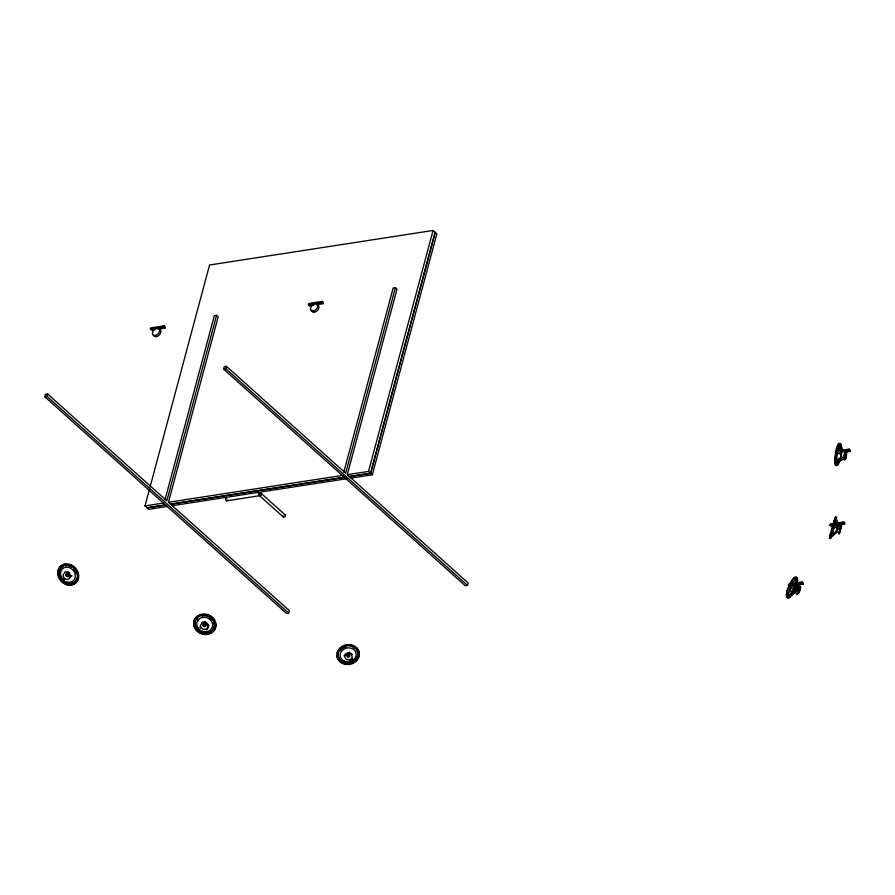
<?xml version="1.0" encoding="UTF-8"?>
<svg xmlns="http://www.w3.org/2000/svg" width="895" height="895" viewBox="0 0 895 895"><rect width="100%" height="100%" fill="white"/><g stroke="black" fill="none" stroke-linecap="round" stroke-linejoin="round"><path stroke-width="1.34" d="M797.21 585.979L797.165 586.796A2.003 0.571 -79.3 0 1 796.472 586.963A2.003 0.571 -79.3 0 1 796.561 584.86L796.919 584.413L797.21 585.979A3.636 0.94 -66.8 0 1 797.277 586.449M836.232 459.314L836.702 454.414A9.879 1.958 -81.2 0 1 838.951 446.001L840.136 444.737L842.81 450.61L842.284 451.181A4.497 0.895 -81.2 0 0 841.255 455.007L841.043 457.233A5.079 3.009 -55.6 0 1 836.232 459.314A9.879 1.958 -81.2 0 0 837.194 464.281L838.38 463.028A5.079 0.906 -55 0 1 841.043 459.694M829.799 536.62L830.224 535.96M836.355 531.429C836.165 533.554 829.508 539.45 831.198 535.21M835.158 518.473L834.733 519.134M836.243 518.787L835.818 519.447M836.277 518.362L838.246 524.526L836.78 530.131M841.132 526.003L840.763 526.853M796.449 584.088L796.818 583.551L796.449 584.088A9.879 2.551 -66.8 0 1 795.633 586.471M58.634 570.328C60.569 569.858 57.616 570.585 58.6 571.099M840.987 445.52L841.166 445.52M357.933 656.438L358.694 656.125L358.503 656.785M830.023 535.579L829.374 538.365L830.705 534.528M835.572 521.293L835.785 520.107L835.404 520.991M832.988 531.082L836.657 517.053L835.583 519.917M839.029 532.995L838.794 534.024L839.118 533.151M841.043 526.428L841.278 525.387L840.953 526.271M833.659 522.467L835.583 516.751L831.902 530.769M836.579 449.256L836.601 448.585L836.556 449.346A9.879 1.958 -81.2 0 1 838.492 444.882M829.676 536.709L830.403 533.991M835.281 518.406L834.218 522.535M831.544 534.416L831.869 533.118M836.355 518.72L835.303 522.848M840.886 527.077L841.155 526.059M830.124 534.897L831.578 529.639M839.096 532.637L839.622 530.657M839.409 531.518L838.984 533.498M840.662 527.905L840.976 526.775M216.568 315.342L218.179 316.785L168.473 502.285L289.309 610.603L288.66 613.008L286.422 613.355L44.75 396.72L45.399 394.303L47.636 393.968L166.862 500.842L216.568 315.342L214.33 315.678L164.982 499.835M288.66 613.008L46.987 396.373L47.636 393.968M66.924 576.559L67.27 575.407L68.512 575.899M68.221 571.748L67.248 575.362L65.995 574.825M155.607 329.573L151.579 330.199L150.371 329.114L150.696 327.906L164.109 325.836L165.318 326.921L164.993 328.129L158.292 329.159L157.084 328.073M164.993 328.129L163.785 327.044L164.109 325.836M165.597 504.847L147.015 507.711L145.001 505.91L149.331 489.755M150.047 487.07L209.553 264.998L433.079 230.462L435.093 232.275L370.541 473.186L349.307 476.464M395.389 287.709L397 289.163L347.294 474.663L468.13 582.981L467.481 585.386L465.243 585.733L223.571 369.098L224.22 366.681L226.457 366.335L345.683 473.22L395.389 287.709L393.151 288.056L343.803 472.213M467.481 585.386L225.808 368.751L226.457 366.335M204.082 626.511L205.38 621.689C204.06 622.517 206.107 623.088 205.38 621.689M313.664 305.161L309.636 305.777L308.428 304.703L308.753 303.494L322.166 301.425L323.375 302.499L323.05 303.707L316.349 304.747A4.43 2.853 -48.1 0 1 318.911 307.645A4.43 2.853 -48.1 0 1 314.95 312.131A4.43 2.853 -48.1 0 1 311.695 310.017M309.636 305.777L309.961 304.58M323.05 303.707L321.842 302.622L322.166 301.425M370.541 473.186L368.527 471.385L433.079 230.462M372.309 474.775L370.698 473.332L435.25 232.42L436.861 233.863L372.309 474.775L351.075 478.053M349.285 652.119L347.998 656.941M793.652 585.666L789.636 586.292L788.428 585.207L788.752 583.999L802.155 581.929L803.363 583.014L803.05 584.222L796.337 585.252M789.636 586.292L789.961 585.084M788.428 585.207L795.129 584.166L793.115 591.718A4.43 2.853 -48.1 0 0 797.456 587.903A4.43 2.853 -48.1 0 0 796.002 584.155M835.628 451.237L835.303 452.434L836.512 453.519M803.05 584.222L801.842 583.137L802.155 581.929M839.991 458.945L840.662 456.428M849.042 449.156L850.25 450.241L849.926 451.449L848.717 450.364L849.042 449.156L840.998 450.409M833.838 525.88L831.153 526.294L829.945 525.208L830.269 524L834.285 523.385M843.683 521.93L844.891 523.016L844.567 524.213L843.358 523.139L843.683 521.93L836.97 522.971M832.305 531.462L832.82 529.56M840.405 528.856L840.741 527.703M831.444 529.941L832.238 527.121M832.719 527.994L833.513 525.175M833.793 528.296L834.587 525.488M840.45 528.755L839.812 530.992M839.946 529.549L840.26 528.419A4.43 2.853 -48.1 0 1 839.969 529.482M840.673 528.676L839.353 533.711L841.58 525.947L840.953 527.759M833.055 524.347L834.498 519.603M831.131 533.342L831.981 530.377M833.144 530.164L831.533 535.814M832.216 533.644L833.055 530.679M839.499 532.01L839.834 530.858M830.448 535.512L831.298 532.626M836.21 532.022L836.579 530.735M839.23 532.883L839.555 531.787M831.779 534.841L830.459 538.678L831.097 535.892A5.079 1.924 -46.2 0 1 831.466 535.445M837.821 525.667L838.246 524.526M839.007 533.532L839.309 532.559M831.31 536.273L830.84 537.358M345.336 663.676L345.75 664.213L346.108 663.598M194.931 621.812L194.159 621.79L194.629 621.219M793.596 591.17L794.693 588.854A5.079 1.633 -70.8 0 1 796.606 589.234M791.202 584.312L792.377 582.242M790.878 595.399A5.079 0.761 -32.7 0 0 793.809 593.228A4.497 1.152 -66.8 0 0 795.599 591.617L796.136 590.666M70.671 566.054L70.381 565.304M345.235 654.133L347.204 652.981A4.497 3.86 -11 0 1 351.556 653.652L352.294 654.402M206.454 629.677L207.349 629.073A4.497 3.96 19.2 0 0 208.032 628.279M60.066 568.884A9.879 8.335 47.9 0 1 61.486 567.229L63.355 566.087M349.777 660.275L350.84 659.805M201.789 622.517L202.852 622.17A4.497 3.96 19.2 0 1 207.17 623.401L208.378 625.258A4.497 3.96 19.2 0 1 208.434 627.328M64.429 572.084L65.424 571.827A4.497 3.781 47.9 0 1 69.407 573.538L70.492 575.563A4.497 3.781 47.9 0 1 70.515 577.711M70.403 583.864L74.43 582.164A9.879 8.335 47.9 0 0 76.735 578.461M77.149 578.349L78.212 578.405L77.406 578.371M77.462 579.154L77.708 578.595M350.437 645.474C351.355 644.434 349.106 645.653 350.985 645.709M150.371 329.114L163.785 327.044M308.428 304.703L321.842 302.622M44.75 396.72L46.987 396.373M223.571 369.098L225.808 368.751M145.001 505.91L163.584 503.035M168.473 502.285L343.68 475.223M347.294 474.663L368.527 471.385M170.486 504.086L345.694 477.024M165.754 504.993L147.172 507.857L148.783 509.3L167.365 506.436M170.643 504.232L344.474 477.382M349.464 476.61L370.698 473.332M172.254 505.675L347.461 478.612M226.625 500.82L260.154 495.64M848.717 450.364L842.016 451.404A4.43 2.853 -48.1 0 1 843.627 451.639M845.909 452.076L849.926 451.449M829.945 525.208L833.972 524.582M836.646 524.168L843.358 523.139M837.854 525.253L844.567 524.213M796.472 583.965L801.842 583.137M790.621 588.485L794.122 587.948M346.947 655.52L349.688 655.946M203.053 624.911L205.772 625.694M261.072 493.29L285.236 514.949M283.2 516.907L259.035 495.237A1.41 0.917 -48.1 0 0 260.747 494.857A1.41 0.917 -48.1 0 0 260.892 493.134M65.838 583.462C64.216 584.771 67.338 582.22 65.727 583.551M70.671 565.472L71.041 564.991L70.537 565.55M202.292 616.241A5.079 4.923 -59.8 0 0 201.89 615.849A9.879 8.704 19.2 0 1 211.388 618.557L212.999 620.459M196.374 628.525L197.985 630.416M797.199 584.491A5.079 1.41 78 0 0 797.378 584.983L797.658 585.789A4.497 1.152 -66.8 0 1 796.628 589.615M60.166 577.98L61.621 580.105M356.501 649.915L357.553 651.896A9.879 8.491 -11 0 1 356.803 658.429M199.876 626.936L200.346 627.932M76.69 573.751L74.307 569.298A5.079 5.079 -22.6 0 0 73.714 569.343M837.496 523.195L836.277 520.599A2.003 0.705 77 0 0 836.78 523.195M788.014 596.215L787.857 595.041A9.879 2.551 -66.8 0 1 788.003 593.363M260.926 495.002A1.41 0.671 15 0 1 260.344 495.092M259.293 494.857A1.41 0.671 15 0 1 258.991 494.7M258.487 494.141A1.41 0.671 15 0 1 259.897 493.671A1.41 0.671 15 0 1 261.217 494.734M227.364 499.802A1.41 0.85 81.2 0 1 226.334 500.719A1.41 0.85 81.2 0 1 225.674 498.795A1.41 0.85 81.2 0 1 226.827 498.202M260.713 493.548A1.41 0.85 81.2 0 1 260.568 495.461A1.41 0.85 81.2 0 1 259.349 494.913A1.41 0.85 81.2 0 1 259.505 493M284.241 514.804A1.41 0.917 -48.1 0 1 285.382 515.554A1.41 0.917 -48.1 0 1 283.995 517.109A1.41 0.917 -48.1 0 1 283.1 516.102M844.186 452.12A4.43 2.853 -48.1 0 1 843.168 457.043A4.43 2.853 -48.1 0 1 838.38 458.71M845.395 453.206A4.43 2.853 -48.1 0 1 844.377 458.128A4.43 2.853 -48.1 0 1 839.588 459.795M837.519 524.157A4.43 2.853 -48.1 0 1 839.141 527.401A4.43 2.853 -48.1 0 1 835.572 531.44M832.451 530.992A4.43 2.853 -48.1 0 1 833.883 525.656M837.72 532.022A4.43 2.853 -48.1 0 1 835.84 532.793M836.914 525.522A4.43 2.853 -48.1 0 1 840.036 525.98M792.243 591.729A4.43 2.853 -48.1 0 1 790.788 587.981A4.43 2.853 -48.1 0 1 795.129 584.166M797.21 585.24A4.43 2.853 -48.1 0 1 798.452 589.481A4.43 2.853 -48.1 0 1 793.451 592.814M792.701 592.557A4.43 2.853 -48.1 0 1 791.795 591.382M159.165 329.147A4.43 2.853 -48.1 0 1 159.444 334.797A4.43 2.853 -48.1 0 1 153.739 335.289M845.339 458.374A4.039 0.805 -81.2 0 0 845.999 455.566A4.497 0.895 -81.2 0 1 844.533 459.963A4.497 0.895 -81.2 0 1 844.298 455.477A4.497 0.895 -81.2 0 1 845.865 451.08M845.081 459.001A4.039 0.805 -81.2 0 1 844.198 457.479M844.265 456.517A4.039 0.805 -81.2 0 1 845.562 451.651M838.38 448.809A8.066 1.6 -81.2 0 1 840.651 448.932M838.436 461.462A8.066 1.6 -81.2 0 1 837.093 462.2M836.68 458.43A8.066 1.6 -81.2 0 1 837.06 454.436M846.222 451.695A4.497 0.895 -81.2 0 1 846.234 454.414M841.233 456.83A3.636 0.716 -81.2 0 1 841.58 454.101M842.463 451.583A3.636 0.716 -81.2 0 1 842.676 451.472M842.284 451.181A5.079 2.573 68.4 0 1 838.951 446.001M836.702 454.414A5.079 3.602 -86.2 0 1 841.255 455.007M839.767 460.187A11.255 2.226 -81.2 0 1 836.008 463.576A11.255 2.226 -81.2 0 1 838.022 447.287A11.255 2.226 -81.2 0 1 841.423 446.728M840.136 444.737A9.879 1.958 -81.2 0 1 841.099 447.679M839.018 461.496A9.879 1.958 -81.2 0 1 838.38 463.028M837.194 464.281A5.079 1.141 -46.5 0 1 841.479 459.493M835.326 462.76A9.879 1.958 -81.2 0 1 835.303 456.786M835.617 454.246A9.879 1.958 -81.2 0 1 836.064 451.718M839.051 444.569A9.879 1.958 -81.2 0 1 839.51 444.927M836.534 465.131A11.255 2.226 -81.2 0 1 835.337 454.246A11.255 2.226 -81.2 0 1 839.767 443.64M841.244 449.648A5.079 1.331 77.6 0 1 841.58 449.715M841.759 449.849A5.079 1.331 77.6 0 1 842.329 450.61M838.134 525.197A5.079 1.667 78.7 0 1 836.019 519.827M833.771 528.24A5.079 2.696 -77.8 0 1 837.105 529.012L836.478 531.149A5.079 2.07 -51.3 0 1 832.372 532.939M831.869 535.02A5.079 1.924 -46.2 0 1 832.283 534.606M833.581 533.543A5.079 1.924 -46.2 0 1 834.431 533.006M837.239 525.454A5.079 2.327 82.5 0 1 837.407 525.98M799.705 587.042A4.039 1.04 -66.8 0 1 799.917 590.454A4.039 1.04 -66.8 0 1 796.986 593.944M792.388 583.249A8.066 2.081 -66.8 0 1 795.991 583.148M789.793 595.13A8.066 2.081 -66.8 0 1 790.531 586.829M799.694 586.605A4.039 1.04 -66.8 0 1 799.324 590.767A4.039 1.04 -66.8 0 1 796.595 593.765M799.414 586.482A4.497 1.152 -66.8 0 1 799.425 590.812A4.497 1.152 -66.8 0 1 796.315 593.62M797.053 587.825A3.636 0.94 -66.8 0 1 796.438 589.548M796.035 590.398A3.636 0.94 -66.8 0 1 795.61 591.159M797.658 585.789A5.079 0.604 87 0 1 797.009 581.616M797.042 584.994A4.497 1.152 -66.8 0 1 797.378 584.983M795.599 591.617A5.079 1.063 -46.1 0 1 792.478 593.363M796.047 577.443A11.255 2.898 -66.8 0 1 795.017 589.022A11.255 2.898 -66.8 0 1 787.41 597.401M791.247 594.94A9.879 2.551 -66.8 0 1 790.151 596.159M794.659 579.322A9.879 2.551 -66.8 0 1 796.326 578.673M790.207 583.887A9.879 2.551 -66.8 0 1 795.879 581.079A9.879 2.551 -66.8 0 1 788.808 596.003A9.879 2.551 -66.8 0 1 789.11 586.191M790.386 595.712A5.079 0.761 -32.7 0 1 789.893 596.014M789.905 591.919A2.003 1.298 -40.8 0 1 789.726 591.718M64.328 580.542A8.066 6.802 47.9 0 1 63.657 567.922A8.066 6.802 47.9 0 1 75.236 574.579A8.066 6.802 47.9 0 1 66.118 581.571M77.966 579.009A11.255 9.487 47.9 0 1 60.759 580.877A11.255 9.487 47.9 0 1 65.201 564.286M73.043 566.58A11.255 9.487 47.9 0 1 75.191 568.571M76.858 570.988A11.255 9.487 47.9 0 1 77.91 573.65M68.054 583.797A9.879 8.335 47.9 0 1 65.704 583.115M58.902 573.236A9.879 8.335 47.9 0 1 59.182 570.932M72.417 567.542A9.879 8.335 47.9 0 0 65.525 565.528A5.079 4.52 -61.3 0 1 65.838 565.964M69.407 573.538A5.079 5.079 -22.6 0 1 69.732 572.42M61.442 567.81A5.079 3.39 -83.9 0 1 61.486 567.229M64.507 579.244A4.497 3.781 47.9 0 1 63.646 578.45M72.148 575.921A5.079 4.744 -29.1 0 1 70.492 575.563M215.348 622.405A11.255 9.912 19.2 0 1 208.803 634.13A11.255 9.912 19.2 0 1 194.763 628.301A11.255 9.912 19.2 0 1 198.869 615.559M207.271 614.932A11.255 9.912 19.2 0 1 209.978 616.062M210.806 616.565A11.255 9.912 19.2 0 1 214.162 619.922M211.779 631.042A9.879 8.704 19.2 0 0 214.039 622.629A5.079 4.307 -51.4 0 1 213.346 623.569M202.427 632.899A9.879 8.704 19.2 0 1 200.044 631.915M195.334 626.343A9.879 8.704 19.2 0 1 194.92 624.05M210.28 618.87A5.079 4.99 87.3 0 1 211.388 618.557M208.871 625.359A5.079 4.307 -51.4 0 1 208.378 625.258M198.22 620.738A5.079 4.151 85.3 0 1 197.985 620.213M197.683 619.094A5.079 4.151 85.3 0 1 197.582 617.93M352.429 658.272A4.497 3.86 -11 0 1 351.746 659.123A5.079 2.595 -38.2 0 1 352.227 658.966M344.139 655.957A4.497 3.86 -11 0 1 344.553 654.995M353.458 646.022A11.255 9.666 -11 0 1 354.04 662.803A11.255 9.666 -11 0 1 336.956 655.699M338.288 650.743A11.255 9.666 -11 0 1 342.259 646.884M344.922 645.709A11.255 9.666 -11 0 1 346.835 645.261M350.717 645.261A11.255 9.666 -11 0 1 352.574 645.698M338.713 657.747A9.879 8.491 -11 0 1 338.299 655.576M352.787 647.074A9.879 8.491 -11 0 1 354.879 648.271A5.079 4.643 -88.5 0 0 354.375 648.472M341.196 650.475A5.079 4.654 66.8 0 1 340.973 649.334L345.302 646.794A5.079 5.079 -8.4 0 1 345.772 647.141M835.057 463.554L835.259 462.916L835.057 463.554M836.143 463.722L836.322 463.073L836.143 463.722M837.519 449.324L837.709 448.775L837.519 449.324M786.985 591.394L787.365 590.722L786.985 591.394M788.797 596.573L789.166 595.902L788.797 596.573M789.793 596.999L790.173 596.327L789.793 596.999M194.271 620.985L195.144 621.219L194.271 620.985M201.845 633.38C203.389 633.794 202.348 632.239 201.845 633.38M337.359 652.623L338.243 652.645L337.359 652.623M337.471 653.193L338.355 653.216L337.471 653.193M345.19 663.206L346.074 663.229L345.19 663.206M793.619 578.573L794.022 577.935L793.641 578.483M795.431 583.753L795.823 583.126L795.454 583.663M206.667 615.38L207.528 615.637L206.711 615.279M206.846 614.876L207.707 615.134L206.846 614.876M214.42 627.272C215.035 628.044 215.773 625.762 214.42 627.272M357.832 655.778L358.705 655.923L357.877 655.677M793.664 593.53L791.023 595.511L793.664 593.53M829.956 536.922L830.18 536.127L829.978 536.843M831.03 537.224L831.265 536.441L831.03 537.224M835.863 519.223L836.087 518.451L835.863 519.223M835.013 533.42L832.283 535.523A2.003 0.604 -45.7 0 1 833.793 533.8A2.003 0.604 -45.7 0 1 835.013 533.42M842.71 450.163L841.389 447.131L842.71 450.163M314.055 310.934A4.43 2.853 -48.1 0 0 317.311 304.378A4.43 2.853 -48.1 0 0 311.012 306.974A4.43 2.853 -48.1 0 0 314.055 310.934M155.998 335.345A4.43 2.853 -48.1 0 0 159.254 328.801A4.43 2.853 -48.1 0 0 152.956 331.396A4.43 2.853 -48.1 0 0 155.998 335.345M845.775 458.441A4.039 0.805 -81.2 0 0 846.413 451.74A4.039 0.805 -81.2 0 0 844.701 456.584A4.039 0.805 -81.2 0 0 845.775 458.441M838.839 461.518A2.003 0.727 -47.3 0 0 840.148 459.717A2.003 0.973 -50.2 0 0 838.57 460.164A2.003 0.973 -50.2 0 0 837.396 462.089A2.003 0.727 -47.3 0 0 838.839 461.518M839.935 450.04A2.003 1.208 74.2 0 0 838.537 450.219A2.003 1.354 82.8 0 0 839.32 452.322A2.003 1.354 82.8 0 0 840.875 452.12A2.003 1.208 74.2 0 0 839.935 450.04M836.624 523.989A2.003 0.85 84.8 0 0 835.639 524.146A2.003 0.996 -87.2 0 0 836.008 526.282A2.003 0.996 -87.2 0 0 837.172 526.126A2.003 0.85 84.8 0 0 836.624 523.989M791.426 593.586A11.255 2.898 -66.8 0 0 795.879 576.995A11.255 2.898 -66.8 0 0 786.918 591.382A11.255 2.898 -66.8 0 0 791.426 593.586M63.344 576.402A3.636 3.065 47.9 0 0 68.937 578.796A3.636 3.065 47.9 0 0 67.382 572.957A3.636 3.065 47.9 0 0 63.344 576.402M59.685 575.239A9.879 8.335 47.9 0 0 74.889 581.761A9.879 8.335 47.9 0 0 70.66 565.875A9.879 8.335 47.9 0 0 59.685 575.239M58.488 575.395A11.255 9.487 47.9 0 0 75.795 582.824A11.255 9.487 47.9 0 0 70.996 564.745A11.255 9.487 47.9 0 0 58.488 575.395M66.006 575.496A1.41 1.197 47.9 0 0 68.177 576.425A1.41 1.197 47.9 0 0 67.572 574.154A1.41 1.197 47.9 0 0 66.006 575.496M197.896 627.775A8.066 7.104 19.2 0 0 211.701 628.413A8.066 7.104 19.2 0 0 204.452 617.281A8.066 7.104 19.2 0 0 197.896 627.775M201.095 627.63A3.636 3.2 19.2 0 0 207.316 627.91A3.636 3.2 19.2 0 0 204.049 622.898A3.636 3.2 19.2 0 0 201.095 627.63M196.542 628.021A9.879 8.704 19.2 0 0 213.446 628.782A9.879 8.704 19.2 0 0 204.575 615.156A9.879 8.704 19.2 0 0 196.542 628.021M195.412 628.603A11.255 9.912 19.2 0 0 214.655 629.476A11.255 9.912 19.2 0 0 204.552 613.959A11.255 9.912 19.2 0 0 195.412 628.603M203.221 625.885A1.41 1.242 19.2 0 0 205.637 625.997A1.41 1.242 19.2 0 0 204.373 624.039A1.41 1.242 19.2 0 0 203.221 625.885M344.329 661.148A8.066 6.936 -11 0 0 356.165 654.211A8.066 6.936 -11 0 0 343.904 649.11A8.066 6.936 -11 0 0 344.329 661.148M346.812 659.525A3.636 3.121 -11 0 0 352.138 656.393A3.636 3.121 -11 0 0 346.611 654.1A3.636 3.121 -11 0 0 346.812 659.525M343.367 661.998A9.879 8.491 -11 0 0 357.855 653.507A9.879 8.491 -11 0 0 342.852 647.264A9.879 8.491 -11 0 0 343.367 661.998M342.74 663.094A11.255 9.666 -11 0 0 359.231 653.428A11.255 9.666 -11 0 0 342.147 646.313A11.255 9.666 -11 0 0 342.74 663.094M347.652 656.84A1.41 1.219 -11 0 0 349.732 655.632A1.41 1.219 -11 0 0 347.573 654.737A1.41 1.219 -11 0 0 347.652 656.84"/></g></svg>
